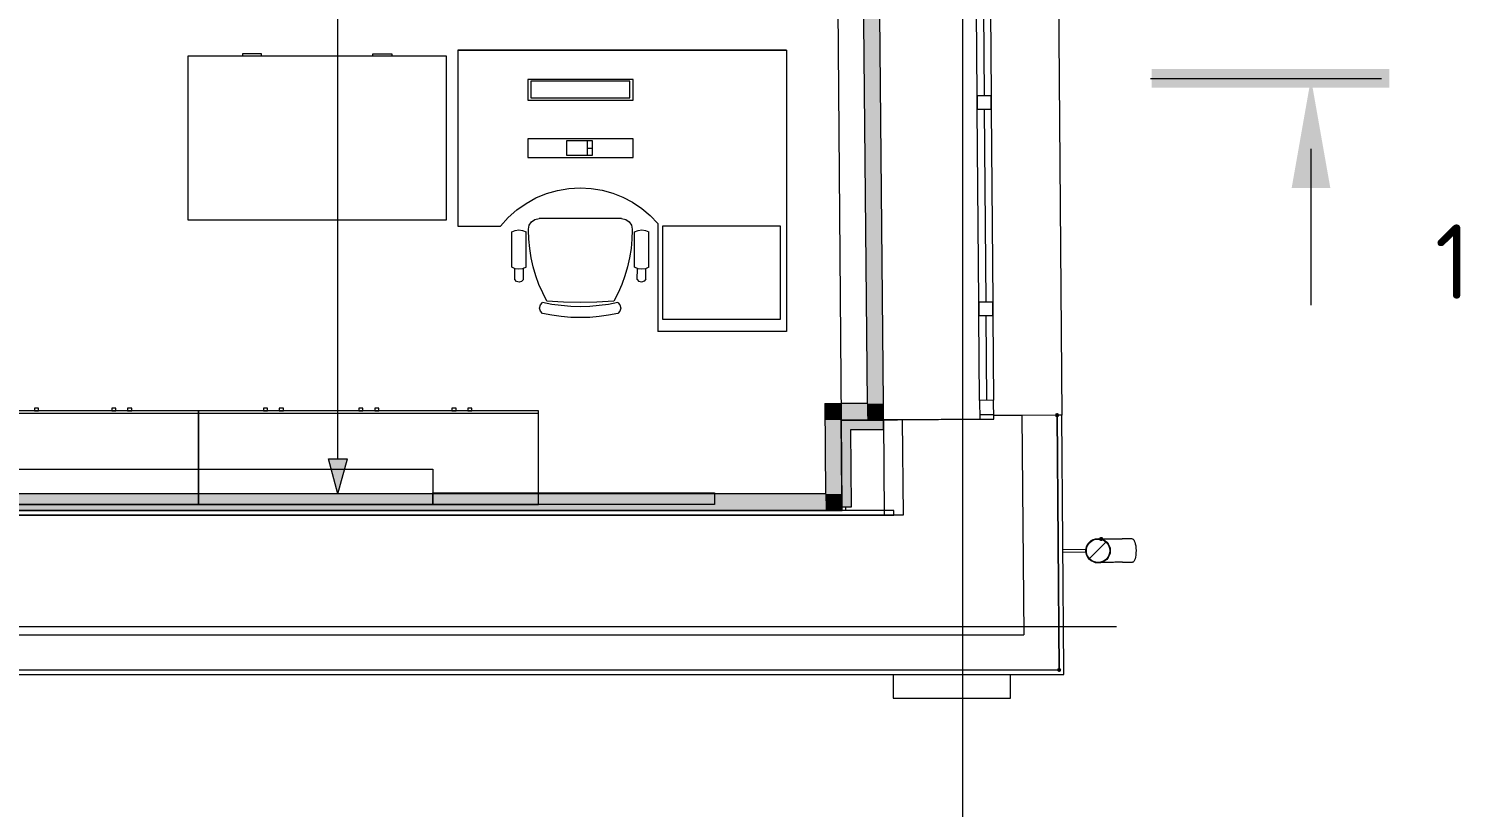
# Model space of a CAD drawing. Header units: millimetres. Extents: x 0 to 1189, y 0 to 841.
# Drawn here: x 817.4 to 878.4, y 363.2 to 396.4 of the extents above; entities that cross this region are included whole.
import ezdxf

# ---------------------------------------------------------------- set-up
doc = ezdxf.new("R2010")
doc.units = ezdxf.units.MM

msp = doc.modelspace()

# ---------------------------------------------------------------- hatches: boundary and pattern name
at = {"true_color": 0xf1d696}
h = msp.add_hatch(color=41, dxfattribs=at)
h.dxf.hatch_style = 2
h.paths.add_polyline_path([(853.457304, 415.871406), (853.788304, 380.366352), (853.088303, 380.366352), (852.757303, 415.869406)])
h = msp.add_hatch(color=7)
h.dxf.hatch_style = 2
h.paths.add_polyline_path([(865.212322, 394.633374), (875.343337, 394.633374), (875.343337, 393.835372), (865.212322, 393.835372)])
h = msp.add_hatch(color=7)
h.dxf.hatch_style = 2
h.paths.add_polyline_path([(872.834333, 389.554366), (871.185331, 389.554366), (872.009332, 394.229373)])
h = msp.add_hatch(color=41, dxfattribs=at)
h.dxf.hatch_style = 2
h.paths.add_polyline_path([(851.284301, 380.366352), (851.984302, 380.366352), (851.990302, 379.666351)])
h = msp.add_hatch(color=41, dxfattribs=at)
h.dxf.hatch_style = 2
h.paths.add_polyline_path([(851.990302, 379.666351), (851.290301, 379.666351), (851.284301, 380.366352)])
h = msp.add_hatch(color=41, dxfattribs=at)
h.dxf.hatch_style = 2
h.paths.add_polyline_path([(853.088303, 380.366352), (853.095303, 379.666351), (851.990302, 379.666351), (851.984302, 380.366352)])
h = msp.add_hatch(color=41, dxfattribs=at)
h.dxf.hatch_style = 2
h.paths.add_polyline_path([(853.788304, 380.366352), (853.795304, 379.666351), (853.088303, 380.366352)])
h = msp.add_hatch(color=41, dxfattribs=at)
h.dxf.hatch_style = 2
h.paths.add_polyline_path([(853.795304, 379.666351), (853.095303, 379.666351), (853.088303, 380.366352)])
h = msp.add_hatch(color=41, dxfattribs=at)
h.dxf.hatch_style = 2
h.paths.add_polyline_path([(851.990302, 379.666351), (852.015302, 376.516346), (851.315301, 376.516346), (851.290301, 379.666351)])
h = msp.add_hatch(color=7)
h.dxf.hatch_style = 2
h.paths.add_polyline_path([(852.390302, 379.666351), (852.420302, 375.967345), (852.020302, 375.964345), (851.990302, 379.661351)])
h = msp.add_hatch(color=7)
h.dxf.hatch_style = 2
h.paths.add_polyline_path([(853.790304, 379.666351), (853.793304, 379.26635), (852.393302, 379.26635), (852.390302, 379.661351)])
h = msp.add_hatch(color=7)
h.dxf.hatch_style = 2
h.paths.add_polyline_path([(861.278316, 379.879351), (861.251878, 379.942914), (861.188316, 379.969351), (861.124753, 379.942914), (861.098316, 379.879351), (861.098316, 379.869351), (861.124753, 379.805788), (861.188316, 379.779351), (861.251878, 379.805788), (861.278316, 379.869351)])
at = {"true_color": 0x0077b0}
h = msp.add_hatch(color=144, dxfattribs=at)
h.dxf.hatch_style = 2
h.paths.add_polyline_path([(830.539269, 376.516346), (830.139268, 378.008348), (830.939269, 378.008348)])
at = {"true_color": 0xf1d696}
h = msp.add_hatch(color=41, dxfattribs=at)
h.dxf.hatch_style = 2
h.paths.add_polyline_path([(851.315301, 376.516346), (851.321301, 375.816345), (796.168216, 375.816345), (796.168216, 376.516346)])
at = {"true_color": 0x999999}
h = msp.add_hatch(color=253, dxfattribs=at)
h.dxf.hatch_style = 2
h.paths.add_polyline_path([(834.588275, 376.066345), (834.588275, 376.566346), (846.588293, 376.566346), (846.588293, 376.066345)])
at = {"true_color": 0xf1d696}
h = msp.add_hatch(color=41, dxfattribs=at)
h.dxf.hatch_style = 2
h.paths.add_polyline_path([(852.015302, 376.516346), (852.021302, 375.816345), (851.315301, 376.516346)])
h = msp.add_hatch(color=41, dxfattribs=at)
h.dxf.hatch_style = 2
h.paths.add_polyline_path([(852.021302, 375.816345), (851.321301, 375.816345), (851.315301, 376.516346)])
h = msp.add_hatch(color=7)
h.dxf.hatch_style = 2
h.paths.add_polyline_path([(863.061319, 374.687343), (862.997756, 374.660906), (862.971318, 374.597343), (862.997756, 374.53378), (863.061319, 374.507343), (863.074319, 374.507343), (863.137881, 374.53378), (863.164319, 374.597343), (863.137881, 374.660906), (863.074319, 374.687343)])
h = msp.add_hatch(color=7)
h.dxf.hatch_style = 2
h.paths.add_polyline_path([(861.276316, 369.106335), (861.212753, 369.079897), (861.186316, 369.016334), (861.212753, 368.952772), (861.276316, 368.926334), (861.339878, 368.952772), (861.366316, 369.016334), (861.339878, 369.079897)])

# ---------------------------------------------------------------- linework, layer by layer
at = {"color": 7, "lineweight": 0}
for points in [[(857.17331, 251.095154), (857.17331, 721.485873)], [(851.691301, 416.565407), (851.990302, 379.666351)], [(853.788304, 380.366352), (853.450304, 416.571407)], [(852.757303, 415.869406), (853.088303, 380.366352)], [(861.244316, 397.780378), (861.388316, 379.881351)], [(857.77831, 393.502372), (857.74931, 397.102377)], [(858.049311, 397.105377), (858.078311, 393.505372)], [(858.349311, 397.107377), (858.378311, 393.507372)], [(865.166322, 394.229373), (875.009337, 394.229373)], [(857.77831, 393.502372), (858.378311, 393.507372)], [(857.783311, 392.902371), (857.77831, 393.502372)], [(857.77831, 393.502372), (857.783311, 392.902371)], [(858.378311, 393.507372), (858.383311, 392.907371)], [(858.383311, 392.907371), (858.378311, 393.507372)], [(858.383311, 392.907371), (857.783311, 392.902371)], [(857.849311, 384.703358), (857.783311, 392.902371)], [(858.083311, 392.905371), (858.149311, 384.705358)], [(858.383311, 392.907371), (858.449312, 384.707358)], [(872.009332, 391.229368), (872.009332, 384.566358)], [(857.849311, 384.703358), (858.449312, 384.707358)], [(857.854311, 384.103358), (857.849311, 384.703358)], [(857.849311, 384.703358), (857.854311, 384.103358)], [(858.449312, 384.707358), (858.454312, 384.107358)], [(858.454312, 384.107358), (858.449312, 384.707358)], [(858.454312, 384.107358), (857.854311, 384.103358)], [(857.883311, 380.503352), (857.854311, 384.103358)], [(858.154311, 384.105358), (858.183311, 380.505352)], [(858.454312, 384.107358), (858.483312, 380.508352)], [(851.284301, 380.366352), (851.984302, 380.366352)], [(851.284301, 380.366352), (851.315301, 376.516346)], [(853.088303, 380.366352), (851.984302, 380.366352)], [(853.795304, 379.666351), (853.788304, 380.366352)], [(858.483312, 380.508352), (857.883311, 380.503352)], [(857.883311, 380.503352), (857.890311, 379.703351)], [(857.883311, 380.503352), (857.890311, 379.703351)], [(858.490312, 379.708351), (858.483312, 380.508352)], [(858.490312, 379.708351), (858.483312, 380.508352)], [(851.990302, 379.666351), (852.020302, 375.964345)], [(853.795304, 379.666351), (851.990302, 379.666351)], [(852.015302, 376.516346), (851.990302, 379.666351)], [(851.990302, 379.666351), (853.795304, 379.666351)], [(852.631303, 379.666351), (857.890311, 379.709351)], [(854.590306, 379.676351), (853.790304, 379.670351)], [(853.790304, 379.670351), (853.823304, 375.613345)], [(853.795304, 379.26635), (853.795304, 379.666351)], [(857.890311, 379.703351), (854.590306, 379.676351)], [(854.590306, 379.676351), (854.623306, 375.616345)], [(857.888311, 379.903351), (858.488312, 379.908351)], [(857.890311, 379.703351), (858.490312, 379.708351)], [(857.890311, 379.703351), (858.490312, 379.708351)], [(859.688313, 379.867351), (858.488312, 379.858351)], [(861.188316, 379.879351), (859.688313, 379.867351)], [(859.688313, 379.867351), (859.764314, 370.516337)], [(861.388316, 379.881351), (861.188316, 379.879351)], [(861.276316, 369.016334), (861.188316, 379.879351)], [(861.188316, 379.869351), (861.276316, 369.016334)], [(861.476316, 369.016334), (861.388316, 379.881351)], [(852.420302, 375.967345), (852.393302, 379.26635)], [(852.393302, 379.26635), (853.795304, 379.26635)], [(851.315301, 376.516346), (796.168216, 376.516346)], [(852.021302, 375.816345), (852.015302, 376.516346)], [(852.020302, 375.964345), (852.420302, 375.967345)], [(852.178302, 375.816345), (852.178302, 375.965345)], [(854.623306, 375.616345), (790.981208, 375.616345)], [(854.223305, 375.816345), (795.468215, 375.816345)], [(795.468215, 375.816345), (852.021302, 375.816345)], [(795.468215, 375.616345), (854.223305, 375.616345)], [(853.823304, 375.613345), (854.623306, 375.620345)], [(854.223305, 375.616345), (854.223305, 375.816345)], [(862.426318, 374.142342), (861.435316, 374.134342)], [(862.415318, 374.092342), (862.42589, 374.201087), (862.456208, 374.298671), (862.504175, 374.386997), (862.567693, 374.463968), (862.644664, 374.527485), (862.73299, 374.575452), (862.830574, 374.605771), (862.935318, 374.616343), (863.039694, 374.605902), (863.136944, 374.575937), (863.225006, 374.528487), (863.301819, 374.465593), (863.365319, 374.389292), (863.413444, 374.301624), (863.444132, 374.204628), (863.455319, 374.100342)], [(863.455319, 374.100342), (863.444747, 373.991598), (863.414428, 373.894014), (863.366462, 373.805687), (863.302944, 373.728717), (863.225973, 373.665199), (863.137647, 373.617232), (863.040063, 373.586914), (862.935318, 373.576341), (862.83123, 373.586783), (862.734115, 373.616748), (862.64607, 373.664197), (862.569193, 373.727092), (862.505581, 373.803393), (862.457333, 373.891061), (862.426546, 373.988057), (862.415318, 374.092342)], [(862.435318, 374.092342), (862.445482, 374.197069), (862.47463, 374.290905), (862.520747, 374.375835), (862.581818, 374.449843), (862.655826, 374.510913), (862.740756, 374.55703), (862.834592, 374.586179), (862.935318, 374.596343), (863.035676, 374.58631), (863.129178, 374.557515), (863.213844, 374.511915), (863.287694, 374.451468), (863.348747, 374.37813), (863.395022, 374.293858), (863.42454, 374.20061), (863.435319, 374.100342)], [(863.435319, 374.100342), (863.425155, 373.995616), (863.396007, 373.901779), (863.349889, 373.81685), (863.288819, 373.742842), (863.214811, 373.681771), (863.129881, 373.635654), (863.036045, 373.606506), (862.935318, 373.596341), (862.835248, 373.606416), (862.741881, 373.63531), (862.657232, 373.681033), (862.583318, 373.741592), (862.522154, 373.814994), (862.475755, 373.899248), (862.446138, 373.992362), (862.435318, 374.092342)], [(862.574318, 373.768342), (863.267319, 374.461343)], [(863.074319, 374.597343), (863.101319, 374.597343)], [(863.101319, 374.597343), (863.129319, 374.598343)], [(863.129319, 374.598343), (863.160319, 374.598343)], [(863.160319, 374.598343), (863.193319, 374.598343)], [(863.193319, 374.598343), (863.228319, 374.599343)], [(863.228319, 374.599343), (863.265319, 374.599343)], [(863.265319, 374.599343), (863.303319, 374.599343)], [(863.303319, 374.599343), (863.344319, 374.599343)], [(863.344319, 374.599343), (863.386319, 374.600343)], [(863.386319, 374.600343), (863.430319, 374.600343)], [(863.430319, 374.600343), (863.475319, 374.601343)], [(863.475319, 374.601343), (863.522319, 374.601343)], [(863.522319, 374.601343), (863.571319, 374.601343)], [(863.571319, 374.601343), (863.621319, 374.602343)], [(863.621319, 374.602343), (863.672319, 374.602343)], [(863.672319, 374.602343), (863.72432, 374.603343)], [(863.72432, 374.603343), (863.77832, 374.603343)], [(863.77832, 374.603343), (863.83232, 374.603343)], [(863.83232, 374.603343), (863.88832, 374.604343)], [(863.88832, 374.604343), (863.94432, 374.604343)], [(863.94432, 374.604343), (863.96832, 374.604343)], [(864.393321, 374.608343), (863.96832, 374.604343)], [(864.393093, 374.603776), (864.424238, 374.593864), (864.453487, 374.564951), (864.480177, 374.519048), (864.503649, 374.458166), (864.523241, 374.384314), (864.538293, 374.299503), (864.548143, 374.205744), (864.552132, 374.105046)], [(864.552132, 374.105046), (864.549775, 374.00401), (864.541443, 373.909968), (864.527765, 373.824908), (864.50937, 373.750813), (864.486885, 373.68967), (864.46094, 373.643464), (864.432162, 373.614182), (864.40118, 373.603808)], [(861.436316, 374.034342), (862.427318, 374.042342)], [(863.093319, 373.597341), (863.069319, 373.597341)], [(863.120319, 373.598341), (863.093319, 373.597341)], [(863.150319, 373.598341), (863.120319, 373.598341)], [(863.182319, 373.598341), (863.150319, 373.598341)], [(863.215319, 373.598341), (863.182319, 373.598341)], [(863.251319, 373.599341), (863.215319, 373.598341)], [(863.289319, 373.599341), (863.251319, 373.599341)], [(863.328319, 373.599341), (863.289319, 373.599341)], [(863.369319, 373.600341), (863.328319, 373.599341)], [(863.412319, 373.600341), (863.369319, 373.600341)], [(863.457319, 373.600341), (863.412319, 373.600341)], [(863.503319, 373.601341), (863.457319, 373.600341)], [(863.550319, 373.601341), (863.503319, 373.601341)], [(863.599319, 373.601341), (863.550319, 373.601341)], [(863.650319, 373.602341), (863.599319, 373.601341)], [(863.70132, 373.602341), (863.650319, 373.602341)], [(863.75432, 373.603341), (863.70132, 373.602341)], [(863.80832, 373.603341), (863.75432, 373.603341)], [(863.86332, 373.604341), (863.80832, 373.603341)], [(863.91932, 373.604341), (863.86332, 373.604341)], [(863.97632, 373.605341), (863.91932, 373.604341)], [(863.97632, 373.605341), (864.401321, 373.608341)], [(198.085303, 370.871337), (863.72632, 370.871337)], [(796.119216, 370.516337), (859.764314, 370.516337)], [(797.631219, 369.016334), (861.276316, 369.016334)], [(797.832219, 368.816334), (861.476316, 368.816334)], [(854.199305, 368.816334), (854.199305, 367.816333)], [(859.199313, 367.816333), (859.199313, 368.816334)], [(861.476316, 368.816334), (861.476316, 369.016334)], [(854.199305, 367.816333), (859.199313, 367.816333)]]:
    msp.add_lwpolyline(points, dxfattribs=at)
at = {"color": 144, "lineweight": 0, "true_color": 0x0077b0}
for points in [[(830.539269, 378.008348), (830.539269, 426.509422)], [(830.139268, 378.008348), (830.939269, 378.008348)], [(830.539269, 376.516346), (830.139268, 378.008348)], [(830.539269, 376.516346), (830.939269, 378.008348)]]:
    msp.add_lwpolyline(points, dxfattribs=at)
at = {"color": 253, "lineweight": 0, "true_color": 0x999999}
for points in [[(835.652277, 395.436375), (849.652298, 395.436375)], [(835.652277, 395.436375), (835.652277, 387.936363)], [(849.652298, 395.436375), (835.652277, 395.436375)], [(835.652277, 395.436375), (835.652277, 387.936363)], [(849.652298, 395.436375), (849.652298, 383.436356)], [(824.152259, 395.186374), (835.152276, 395.186374)], [(824.152259, 388.186364), (824.152259, 395.186374)], [(827.285264, 395.275375), (826.467263, 395.275375)], [(826.467263, 395.275375), (826.467263, 395.186374)], [(827.285264, 395.186374), (827.285264, 395.275375)], [(832.020271, 395.186374), (832.020271, 395.275375)], [(832.020271, 395.275375), (832.838272, 395.275375)], [(832.838272, 395.275375), (832.838272, 395.186374)], [(835.152276, 395.186374), (835.152276, 388.186364)], [(843.114288, 394.186373), (838.624281, 394.186373)], [(838.624281, 394.186373), (838.624281, 393.299372)], [(842.985288, 394.104373), (838.761281, 394.104373)], [(838.761281, 394.104373), (838.761281, 393.405372)], [(842.985288, 393.405372), (842.985288, 394.104373)], [(843.114288, 393.299372), (843.114288, 394.186373)], [(838.624281, 393.299372), (843.114288, 393.299372)], [(838.761281, 393.405372), (842.985288, 393.405372)], [(843.114288, 391.659369), (838.624281, 391.659369)], [(838.624281, 391.659369), (838.624281, 390.864368)], [(840.294284, 391.577369), (841.376285, 391.577369)], [(840.294284, 390.944368), (840.294284, 391.577369)], [(841.175285, 390.944368), (841.175285, 391.577369)], [(841.175285, 391.261368), (841.376285, 391.261368)], [(841.376285, 391.577369), (841.376285, 390.944368)], [(843.114288, 390.864368), (843.114288, 391.659369)], [(838.624281, 390.864368), (843.114288, 390.864368)], [(841.376285, 390.944368), (840.294284, 390.944368)], [(837.461279, 387.936363), (837.791538, 388.30138), (838.157093, 388.624114), (838.553867, 388.902599), (838.977782, 389.134865), (839.424759, 389.318944), (839.890721, 389.452866), (840.371589, 389.534663), (840.863285, 389.562366), (841.336385, 389.53668), (841.799958, 389.460756), (842.250289, 389.336293), (842.683662, 389.16499), (843.096364, 388.948547), (843.484679, 388.688661), (843.844893, 388.387034), (844.17329, 388.045364)], [(835.152276, 388.186364), (824.152259, 388.186364)], [(838.659281, 387.780363), (838.658281, 387.797363), (838.694063, 387.974348), (838.791531, 388.118989), (838.935875, 388.216567), (839.112282, 388.252364)], [(842.620287, 388.252364), (839.118282, 388.252364)], [(842.620287, 388.252364), (842.803116, 388.216567), (842.947413, 388.118989), (843.044647, 387.974348), (843.080288, 387.797363), (843.080288, 387.780363)], [(835.652277, 387.936363), (837.461279, 387.936363)], [(837.95328, 387.689363), (838.098155, 387.751988), (838.254281, 387.773363), (838.410406, 387.751988), (838.555281, 387.689363)], [(837.95328, 386.177361), (837.95328, 387.689363)], [(838.555281, 386.177361), (838.555281, 387.689363)], [(839.447282, 384.729358), (839.264987, 385.083023), (839.106048, 385.446485), (838.970756, 385.818571), (838.859407, 386.198111), (838.772291, 386.583932), (838.709703, 386.974862), (838.671936, 387.36973), (838.659281, 387.767363), (838.659281, 387.780363)], [(843.080288, 387.780363), (843.080288, 387.767363), (843.067593, 387.369775), (843.029725, 386.975034), (842.967014, 386.584301), (842.879788, 386.198736), (842.768373, 385.819499), (842.6331, 385.44775), (842.474295, 385.08465), (842.292287, 384.731358)], [(843.183288, 387.689363), (843.328163, 387.751988), (843.484289, 387.773363), (843.640414, 387.751988), (843.785289, 387.689363)], [(843.183288, 386.177361), (843.183288, 387.689363)], [(843.785289, 386.177361), (843.785289, 387.689363)], [(844.17329, 388.045364), (844.17329, 383.436356)], [(844.38829, 383.948357), (844.38829, 387.948363)], [(844.38829, 387.948363), (849.388298, 387.948363)], [(849.388298, 387.948363), (849.388298, 383.948357)], [(838.555281, 386.177361), (838.410406, 386.114736), (838.254281, 386.093361), (838.098155, 386.114736), (837.95328, 386.177361)], [(838.07328, 385.66336), (838.07328, 386.119361)], [(838.441281, 385.66436), (838.366531, 385.57836), (838.257281, 385.54636), (838.148031, 385.578235), (838.07328, 385.66336)], [(838.441281, 385.66436), (838.441281, 386.121361)], [(843.785289, 386.177361), (843.640414, 386.114736), (843.484289, 386.093361), (843.328163, 386.114736), (843.183288, 386.177361)], [(843.297288, 385.66436), (843.298288, 386.121361)], [(843.665289, 385.66536), (843.590539, 385.57936), (843.481289, 385.54736), (843.372538, 385.57886), (843.298288, 385.66436)], [(843.665289, 385.66336), (843.665289, 386.119361)], [(839.257282, 384.208358), (839.166907, 384.308983), (839.134282, 384.440358), (839.166907, 384.571733), (839.257282, 384.672358)], [(842.467287, 384.672358), (842.070115, 384.596655), (841.669661, 384.542233), (841.26677, 384.509374), (840.862285, 384.498358), (840.4578, 384.509374), (840.054908, 384.542233), (839.654455, 384.596655), (839.257282, 384.672358)], [(842.292287, 384.731358), (841.577661, 384.687233), (840.862285, 384.672358), (840.154409, 384.686608), (839.447282, 384.729358)], [(842.467287, 384.672358), (842.557662, 384.571733), (842.590287, 384.440358), (842.557662, 384.308983), (842.467287, 384.208358)], [(842.467287, 384.208358), (842.070115, 384.132076), (841.669661, 384.077357), (841.26677, 384.044389), (840.862285, 384.033357), (840.4578, 384.044389), (840.054908, 384.077357), (839.654455, 384.132076), (839.257282, 384.208358)], [(849.388298, 383.948357), (844.38829, 383.948357)], [(849.652298, 383.436356), (844.17329, 383.436356)], [(817.780249, 380.168352), (817.606249, 380.168352)], [(817.606249, 380.168352), (817.606249, 380.066351)], [(817.780249, 380.066351), (817.780249, 380.168352)], [(821.072254, 380.168352), (820.898254, 380.168352)], [(820.898254, 380.168352), (820.898254, 380.066351)], [(821.072254, 380.066351), (821.072254, 380.168352)], [(821.749255, 380.168352), (821.575255, 380.168352)], [(821.575255, 380.168352), (821.575255, 380.066351)], [(821.749255, 380.066351), (821.749255, 380.168352)], [(827.533264, 380.168352), (827.359264, 380.168352)], [(827.359264, 380.168352), (827.359264, 380.066351)], [(827.533264, 380.066351), (827.533264, 380.168352)], [(828.210265, 380.168352), (828.036265, 380.168352)], [(828.036265, 380.168352), (828.036265, 380.066351)], [(828.210265, 380.066351), (828.210265, 380.168352)], [(831.603271, 380.168352), (831.42927, 380.168352)], [(831.42927, 380.168352), (831.42927, 380.066351)], [(831.603271, 380.066351), (831.603271, 380.168352)], [(832.280272, 380.168352), (832.106271, 380.168352)], [(832.106271, 380.168352), (832.106271, 380.066351)], [(832.280272, 380.066351), (832.280272, 380.168352)], [(835.572277, 380.168352), (835.398276, 380.168352)], [(835.398276, 380.168352), (835.398276, 380.066351)], [(835.572277, 380.066351), (835.572277, 380.168352)], [(836.249278, 380.168352), (836.075277, 380.168352)], [(836.075277, 380.168352), (836.075277, 380.066351)], [(836.249278, 380.066351), (836.249278, 380.168352)], [(824.58826, 380.066351), (810.088238, 380.066351)], [(824.58826, 379.945351), (810.088238, 379.945351)], [(817.606249, 380.066351), (817.780249, 380.066351)], [(820.898254, 380.066351), (821.072254, 380.066351)], [(821.575255, 380.066351), (821.749255, 380.066351)], [(839.088282, 380.066351), (824.58826, 380.066351)], [(824.58826, 380.066351), (824.58826, 376.066345)], [(824.58826, 376.066345), (824.58826, 380.066351)], [(839.088282, 379.945351), (824.58826, 379.945351)], [(827.359264, 380.066351), (827.533264, 380.066351)], [(828.036265, 380.066351), (828.210265, 380.066351)], [(831.42927, 380.066351), (831.603271, 380.066351)], [(832.106271, 380.066351), (832.280272, 380.066351)], [(835.398276, 380.066351), (835.572277, 380.066351)], [(836.075277, 380.066351), (836.249278, 380.066351)], [(839.088282, 376.066345), (839.088282, 380.066351)], [(814.588245, 377.566348), (834.588275, 377.566348)], [(834.588275, 377.566348), (834.588275, 376.066345)], [(834.588275, 376.066345), (834.588275, 376.566346)], [(834.588275, 376.566346), (846.588293, 376.566346)], [(846.588293, 376.566346), (846.588293, 376.066345)], [(810.088238, 376.066345), (824.58826, 376.066345)], [(834.588275, 376.066345), (814.588245, 376.066345)], [(824.58826, 376.066345), (839.088282, 376.066345)], [(846.588293, 376.066345), (834.588275, 376.066345)]]:
    msp.add_lwpolyline(points, dxfattribs=at)

# ---------------------------------------------------------------- texts
at = {"color": 7, "insert": (877.293221, 388.006144), "char_height": 3.175964, "attachment_point": 1}
msp.add_mtext('{\\fGOSTCommon|b0|i0|c0;1}', dxfattribs=at)

doc.saveas('drawing.dxf')
